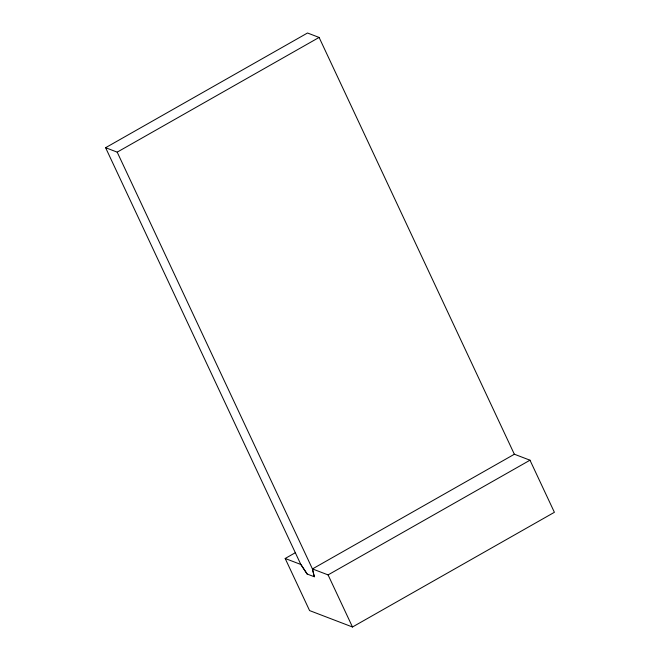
<?xml version="1.0" encoding="UTF-8"?>
<svg xmlns="http://www.w3.org/2000/svg" width="660" height="660" viewBox="0 0 660 660"><rect width="100%" height="100%" fill="white"/><g stroke="black" fill="none" stroke-linecap="round" stroke-linejoin="round"><path stroke-width="0.99" d="M307.18 574.027L300.836 564.473L105.6 147.7L307.519 33L319.102 37.43L514.338 454.212M105.6 147.7L117.191 152.138L319.102 37.43M314.267 576.741L312.477 568.928L514.396 454.228L529.988 460.202L554.4 512.3L352.481 627L309.581 610.582L285.178 558.484L295.003 552.898M117.191 152.138L312.419 568.912L328.078 574.901L529.988 460.202M285.178 558.484L300.894 564.498L307.123 574.01L314.325 576.766L312.419 568.912M328.078 574.901L352.481 627"/></g></svg>
